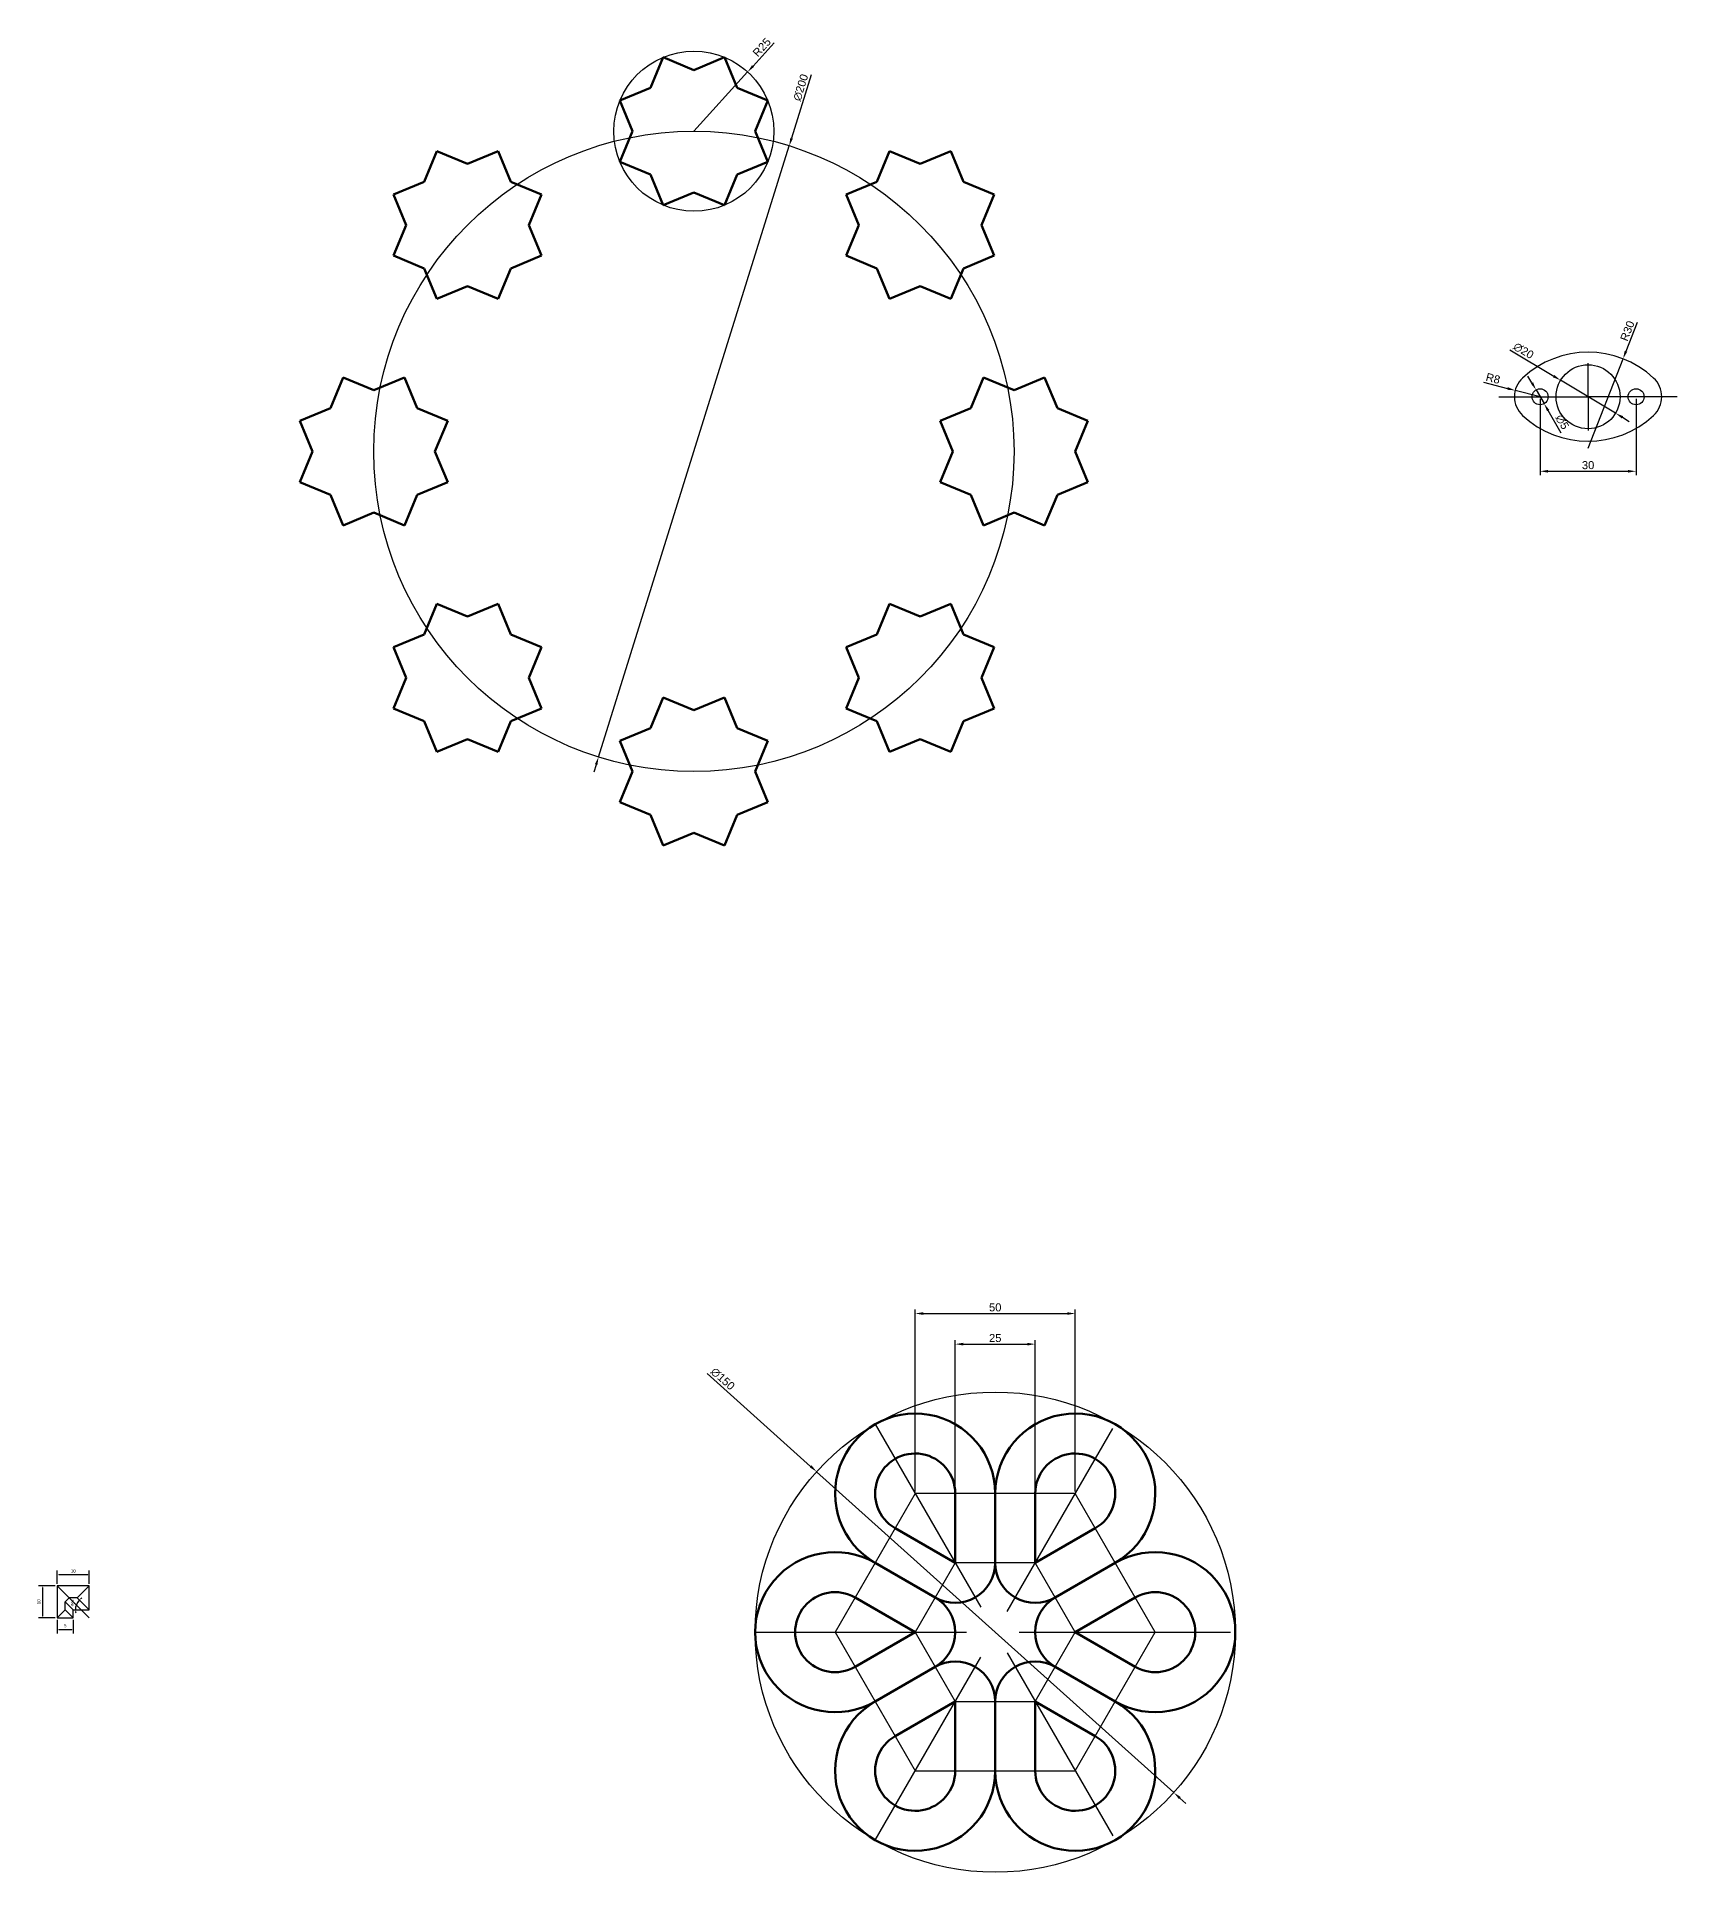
# Model space of a CAD drawing. Header units: millimetres. Extents: x 2193 to 3377, y 1438 to 2030.
# Drawn here: x 2864 to 3377, y 1457 to 2030 of the extents above; entities that cross this region are included whole.
import ezdxf

# ---------------------------------------------------------------- set-up
doc = ezdxf.new("R2010")
doc.units = ezdxf.units.MM
doc.linetypes.add('ACAD_ISO02W100', pattern=[15, 12, -3])
doc.layers.add('Cotas', color=253, linetype='Continuous')
doc.layers.add('Ejes', color=9, linetype='Continuous')
doc.styles.get("Standard").update_dxf_attribs({"font": 'arial.ttf'})
doc.dimstyles.new('ISO-25', dxfattribs={"dimtxt": 2.5, "dimasz": 2.5, "dimexe": 1.25, "dimexo": 0.625, "dimtad": 1, "dimtxsty": 'Standard', "dimcen": 2.5, "dimadec": 0, "dimazin": 0, "dimtfac": 1, "dimtmove": 0, "dimatfit": 3, "dimfxl": 1, "dimarcsym": 0})

# ---------------------------------------------------------------- blocks, each defined once
blk = doc.blocks.new('*D4')
at = {"layer": 'Cotas', "color": 0, "lineweight": -2, "transparency": 16777216}
for p, q in [((3138.55, 1575.54), (3138.55, 1632.4)), ((3141.05, 1631.15), (3186.05, 1631.15)), ((3188.55, 1575.54), (3188.55, 1632.4))]:
    blk.add_line(p, q, dxfattribs=at)
at = {"layer": 'Cotas', "color": 0, "transparency": 16777216}
for points in [[(3141.05, 1631.56), (3141.05, 1630.73), (3138.55, 1631.15)], [(3186.05, 1631.56), (3186.05, 1630.73), (3188.55, 1631.15)]]:
    blk.add_solid(points, dxfattribs=at)
at = {"layer": 'Defpoints', "color": 0, "transparency": 16777216}
for p in [(3188.55, 1631.15), (3138.55, 1574.92), (3188.55, 1574.92)]:
    blk.add_point(p, dxfattribs=at)
at = {"layer": 'Cotas', "color": 0, "transparency": 16777216, "insert": (3163.55, 1633.05), "char_height": 2.5, "attachment_point": 5}
blk.add_mtext('50', dxfattribs=at)
blk = doc.blocks.new('*D5')
at = {"layer": 'Cotas', "color": 0, "lineweight": -2, "transparency": 16777216}
for p, q in [((3151.05, 1553.89), (3151.05, 1622.83)), ((3176.05, 1553.89), (3176.05, 1622.83)), ((3153.55, 1621.58), (3173.55, 1621.58))]:
    blk.add_line(p, q, dxfattribs=at)
at = {"layer": 'Cotas', "color": 0, "transparency": 16777216}
for points in [[(3153.55, 1622), (3153.55, 1621.16), (3151.05, 1621.58)], [(3173.55, 1622), (3173.55, 1621.16), (3176.05, 1621.58)]]:
    blk.add_solid(points, dxfattribs=at)
at = {"layer": 'Defpoints', "color": 0, "transparency": 16777216}
for p in [(3176.05, 1621.58), (3151.05, 1553.27), (3176.05, 1553.27)]:
    blk.add_point(p, dxfattribs=at)
at = {"layer": 'Cotas', "color": 0, "transparency": 16777216, "insert": (3163.55, 1623.48), "char_height": 2.5, "attachment_point": 5}
blk.add_mtext('25', dxfattribs=at)
blk = doc.blocks.new('*D6')
at = {"layer": 'Cotas', "color": 0, "lineweight": -2, "transparency": 16777216}
for p, q in [((3073.59, 1612.44), (3105.9, 1583.41)), ((3219.34, 1481.49), (3107.76, 1581.74)), ((3221.2, 1479.82), (3223.06, 1478.15))]:
    blk.add_line(p, q, dxfattribs=at)
at = {"layer": 'Cotas', "color": 0, "transparency": 16777216}
for points in [[(3106.18, 1583.72), (3105.62, 1583.1), (3107.76, 1581.74)], [(3221.48, 1480.13), (3220.92, 1479.51), (3219.34, 1481.49)]]:
    blk.add_solid(points, dxfattribs=at)
at = {"layer": 'Defpoints', "color": 0, "transparency": 16777216}
for p in [(3107.76, 1581.74), (3219.34, 1481.49)]:
    blk.add_point(p, dxfattribs=at)
at = {"layer": 'Cotas', "color": 0, "transparency": 16777216, "insert": (3078.44, 1610.73), "char_height": 2.5, "attachment_point": 5, "rotation": 318.06184}
blk.add_mtext('∅150', dxfattribs=at)
blk = doc.blocks.new('*D7')
at = {"layer": 'Cotas', "color": 0, "lineweight": -2, "transparency": 16777216}
for p, q in [((2869.95, 1546.1), (2864.69, 1546.1)), ((2865.94, 1545.6), (2865.94, 1536.6)), ((2869.95, 1536.1), (2864.69, 1536.1))]:
    blk.add_line(p, q, dxfattribs=at)
at = {"layer": 'Cotas', "color": 0, "transparency": 16777216}
for points in [[(2865.86, 1545.6), (2866.03, 1545.6), (2865.94, 1546.1)], [(2865.86, 1536.6), (2866.03, 1536.6), (2865.94, 1536.1)]]:
    blk.add_solid(points, dxfattribs=at)
at = {"layer": 'Defpoints', "color": 0, "transparency": 16777216}
for p in [(2870.57, 1546.1), (2865.94, 1536.1), (2870.57, 1536.1)]:
    blk.add_point(p, dxfattribs=at)
at = {"layer": 'Cotas', "color": 0, "transparency": 16777216, "insert": (2864.81, 1541.1), "char_height": 1, "attachment_point": 5, "rotation": 90}
blk.add_mtext('10', dxfattribs=at)
blk = doc.blocks.new('*D8')
at = {"layer": 'Cotas', "color": 0, "lineweight": -2, "transparency": 16777216}
for p, q in [((2870.57, 1535.47), (2870.57, 1531.25)), ((2871.07, 1532.5), (2875.07, 1532.5)), ((2875.57, 1535.47), (2875.57, 1531.25))]:
    blk.add_line(p, q, dxfattribs=at)
at = {"layer": 'Cotas', "color": 0, "transparency": 16777216}
for points in [[(2871.07, 1532.59), (2871.07, 1532.42), (2870.57, 1532.5)], [(2875.07, 1532.59), (2875.07, 1532.42), (2875.57, 1532.5)]]:
    blk.add_solid(points, dxfattribs=at)
at = {"layer": 'Defpoints', "color": 0, "transparency": 16777216}
for p in [(2870.57, 1536.1), (2875.57, 1536.1), (2875.57, 1532.5)]:
    blk.add_point(p, dxfattribs=at)
at = {"layer": 'Cotas', "color": 0, "transparency": 16777216, "insert": (2873.07, 1533.64), "char_height": 1, "attachment_point": 5}
blk.add_mtext('5', dxfattribs=at)
blk = doc.blocks.new('*D14')
at = {"layer": 'Cotas', "color": 0, "lineweight": -2, "transparency": 16777216}
for p, q in [((3106.1, 2018.02), (3099.94, 1998.27)), ((3039.64, 1804.96), (3099.2, 1995.89)), ((3038.9, 1802.57), (3038.15, 1800.19))]:
    blk.add_line(p, q, dxfattribs=at)
at = {"layer": 'Cotas', "color": 0, "transparency": 16777216}
for points in [[(3099.55, 1998.4), (3100.34, 1998.15), (3099.2, 1995.89)], [(3038.5, 1802.7), (3039.29, 1802.45), (3039.64, 1804.96)]]:
    blk.add_solid(points, dxfattribs=at)
at = {"layer": 'Defpoints', "color": 0, "transparency": 16777216}
for p in [(3099.2, 1995.89), (3039.64, 1804.96)]:
    blk.add_point(p, dxfattribs=at)
at = {"layer": 'Cotas', "color": 0, "lineweight": 9, "transparency": 16777216, "insert": (3102.81, 2014.08), "char_height": 2.5, "attachment_point": 5, "rotation": 72.67485}
blk.add_mtext('∅200', dxfattribs=at)
blk = doc.blocks.new('*D19')
at = {"layer": 'Cotas', "color": 0, "lineweight": -2, "transparency": 16777216}
for start, end in [(121.8349, 128.41745), (135, 180), (186.58255, 193.1651)]:
    blk.add_arc((2880.57, 1538.6), 4.35, start, end, dxfattribs=at)
at = {"layer": 'Cotas', "color": 0, "transparency": 16777216}
for points in [[(2876.16, 1538.1), (2876.33, 1538.1), (2876.22, 1538.6)], [(2877.92, 1541.95), (2877.81, 1542.07), (2877.49, 1541.68)]]:
    blk.add_solid(points, dxfattribs=at)
at = {"layer": 'Defpoints', "color": 0, "transparency": 16777216}
for p in [(2876.82, 1542.35), (2875.57, 1538.6), (2876.8, 1540.78), (2880.57, 1538.6), (2880.57, 1538.6)]:
    blk.add_point(p, dxfattribs=at)
at = {"layer": 'Cotas', "color": 0, "transparency": 16777216, "insert": (2875.5, 1540.7), "char_height": 1, "attachment_point": 5, "rotation": 67.5}
blk.add_mtext('45°', dxfattribs=at)
blk = doc.blocks.new('*D20')
at = {"layer": 'Cotas', "color": 0, "lineweight": -2, "transparency": 16777216}
for p, q in [((3333.73, 1916.87), (3333.73, 1892.97)), ((3363.73, 1916.87), (3363.73, 1892.97)), ((3336.23, 1894.22), (3361.23, 1894.22))]:
    blk.add_line(p, q, dxfattribs=at)
at = {"layer": 'Cotas', "color": 0, "transparency": 16777216}
for points in [[(3336.23, 1894.63), (3336.23, 1893.8), (3333.73, 1894.22)], [(3361.23, 1894.63), (3361.23, 1893.8), (3363.73, 1894.22)]]:
    blk.add_solid(points, dxfattribs=at)
at = {"layer": 'Defpoints', "color": 0, "transparency": 16777216}
for p in [(3333.73, 1917.49), (3363.73, 1917.49), (3363.73, 1894.22)]:
    blk.add_point(p, dxfattribs=at)
at = {"layer": 'Cotas', "color": 0, "transparency": 16777216, "insert": (3348.73, 1896.12), "char_height": 2.5, "attachment_point": 5}
blk.add_mtext('30', dxfattribs=at)
blk = doc.blocks.new('*D21')
at = {"layer": 'Cotas', "color": 0, "lineweight": -2, "transparency": 16777216}
for p, q in [((3324.32, 1932.11), (3338.01, 1923.91)), ((3357.32, 1912.36), (3340.15, 1922.63)), ((3359.46, 1911.08), (3361.61, 1909.79))]:
    blk.add_line(p, q, dxfattribs=at)
at = {"layer": 'Cotas', "color": 0, "transparency": 16777216}
for points in [[(3338.22, 1924.27), (3337.79, 1923.56), (3340.15, 1922.63)], [(3359.67, 1911.43), (3359.25, 1910.72), (3357.32, 1912.36)]]:
    blk.add_solid(points, dxfattribs=at)
at = {"layer": 'Defpoints', "color": 0, "transparency": 16777216}
for p in [(3340.15, 1922.63), (3357.32, 1912.36)]:
    blk.add_point(p, dxfattribs=at)
at = {"layer": 'Cotas', "color": 0, "transparency": 16777216, "insert": (3328.57, 1931.86), "char_height": 2.5, "attachment_point": 5, "rotation": 329.10373}
blk.add_mtext('∅20', dxfattribs=at)
blk = doc.blocks.new('*D22')
at = {"layer": 'Cotas', "color": 0, "lineweight": -2, "transparency": 16777216}
for p, q in [((3364.09, 1940.72), (3360.56, 1931.67)), ((3348.73, 1901.4), (3359.65, 1929.35))]:
    blk.add_line(p, q, dxfattribs=at)
at = {"layer": 'Cotas', "color": 0, "transparency": 16777216}
blk.add_solid([(3360.17, 1931.83), (3360.95, 1931.52), (3359.65, 1929.35)], dxfattribs=at)
at = {"layer": 'Defpoints', "color": 0, "transparency": 16777216}
for p in [(3359.65, 1929.35), (3348.73, 1901.4)]:
    blk.add_point(p, dxfattribs=at)
at = {"layer": 'Cotas', "color": 0, "transparency": 16777216, "insert": (3361.01, 1938.06), "char_height": 2.5, "attachment_point": 5, "rotation": 68.66628}
blk.add_mtext('R30', dxfattribs=at)
blk = doc.blocks.new('*D23')
at = {"layer": 'Cotas', "color": 0, "lineweight": -2, "transparency": 16777216}
for p, q in [((3316.02, 1922.02), (3323.56, 1920.09)), ((3333.73, 1917.49), (3325.98, 1919.47))]:
    blk.add_line(p, q, dxfattribs=at)
at = {"layer": 'Cotas', "color": 0, "transparency": 16777216}
blk.add_solid([(3323.66, 1920.5), (3323.46, 1919.69), (3325.98, 1919.47)], dxfattribs=at)
at = {"layer": 'Defpoints', "color": 0, "transparency": 16777216}
for p in [(3325.98, 1919.47), (3333.73, 1917.49)]:
    blk.add_point(p, dxfattribs=at)
at = {"layer": 'Cotas', "color": 0, "transparency": 16777216, "insert": (3319.05, 1923.21), "char_height": 2.5, "attachment_point": 5, "rotation": 345.67939}
blk.add_mtext('R8', dxfattribs=at)
blk = doc.blocks.new('*D24')
at = {"layer": 'Cotas', "color": 0, "lineweight": -2, "transparency": 16777216}
for p, q in [((3331.21, 1921.81), (3329.95, 1923.97)), ((3332.47, 1919.65), (3335, 1915.34)), ((3340.36, 1906.16), (3336.26, 1913.18))]:
    blk.add_line(p, q, dxfattribs=at)
at = {"layer": 'Cotas', "color": 0, "transparency": 16777216}
for points in [[(3331.57, 1922.02), (3330.85, 1921.6), (3332.47, 1919.65)], [(3336.62, 1913.39), (3335.9, 1912.97), (3335, 1915.34)]]:
    blk.add_solid(points, dxfattribs=at)
at = {"layer": 'Defpoints', "color": 0, "transparency": 16777216}
for p in [(3332.47, 1919.65), (3335, 1915.34)]:
    blk.add_point(p, dxfattribs=at)
at = {"layer": 'Cotas', "color": 0, "transparency": 16777216, "insert": (3340.64, 1909.58), "char_height": 2.5, "attachment_point": 5, "rotation": 300.3063}
blk.add_mtext('∅5', dxfattribs=at)
blk = doc.blocks.new('*U63')
at = {"lineweight": 211}
for p, q in [((-9.57, 23.1), (-13.53, 13.53)), ((0, 19.13), (-9.57, 23.1)), ((9.57, 23.1), (0, 19.13)), ((13.53, 13.53), (9.57, 23.1)), ((-13.53, 13.53), (-23.1, 9.57)), ((23.1, 9.57), (13.53, 13.53)), ((-23.1, 9.57), (-19.13, 0)), ((19.13, 0), (23.1, 9.57)), ((-19.13, 0), (-23.1, -9.57)), ((23.1, -9.57), (19.13, 0)), ((-23.1, -9.57), (-13.53, -13.53)), ((13.53, -13.53), (23.1, -9.57)), ((-13.53, -13.53), (-9.57, -23.1)), ((9.57, -23.1), (13.53, -13.53)), ((-9.57, -23.1), (0, -19.13)), ((0, -19.13), (9.57, -23.1))]:
    blk.add_line(p, q, dxfattribs=at)
blk = doc.blocks.new('*U64')
at = {"color": 0, "linetype": 'ByBlock', "lineweight": -2, "transparency": 16777216}
blk.add_blockref('*U63', (3069.42, 2000.42), dxfattribs=at)
for p, rotation in [((2998.71, 1971.13), 45.00000000000001), ((3140.13, 1971.13), 315.0000000000001), ((2969.42, 1900.42), 90), ((3169.42, 1900.42), 270), ((2998.71, 1829.71), 135), ((3140.13, 1829.71), 225.0000000000001), ((3069.42, 1800.42), 180)]:
    blk.add_blockref('*U63', p, dxfattribs=dict(at, rotation=rotation))
blk = doc.blocks.new('*D65')
at = {"layer": 'Cotas', "color": 0, "lineweight": -2, "transparency": 16777216}
for p, q in [((3094.48, 2028.05), (3087.9, 2020.79)), ((3069.42, 2000.42), (3086.22, 2018.94))]:
    blk.add_line(p, q, dxfattribs=at)
at = {"layer": 'Cotas', "color": 0, "transparency": 16777216}
blk.add_solid([(3087.59, 2021.07), (3088.21, 2020.51), (3086.22, 2018.94)], dxfattribs=at)
at = {"layer": 'Defpoints', "color": 0, "transparency": 16777216}
for p in [(3086.22, 2018.94), (3069.42, 2000.42)]:
    blk.add_point(p, dxfattribs=at)
at = {"layer": 'Cotas', "color": 0, "lineweight": 9, "transparency": 16777216, "insert": (3090.64, 2026.64), "char_height": 2.5, "attachment_point": 5, "rotation": 47.7833}
blk.add_mtext('R25', dxfattribs=at)
blk = doc.blocks.new('*D241')
at = {"layer": 'Cotas', "color": 0, "lineweight": -2, "transparency": 16777216}
for p, q in [((2870.57, 1546.72), (2870.57, 1550.84)), ((2871.07, 1549.59), (2880.07, 1549.59)), ((2880.57, 1546.72), (2880.57, 1550.84))]:
    blk.add_line(p, q, dxfattribs=at)
at = {"layer": 'Cotas', "color": 0, "transparency": 16777216}
for points in [[(2871.07, 1549.68), (2871.07, 1549.51), (2870.57, 1549.59)], [(2880.07, 1549.68), (2880.07, 1549.51), (2880.57, 1549.59)]]:
    blk.add_solid(points, dxfattribs=at)
at = {"layer": 'Defpoints', "color": 0, "transparency": 16777216}
for p in [(2880.57, 1549.59), (2870.57, 1546.1), (2880.57, 1546.1)]:
    blk.add_point(p, dxfattribs=at)
at = {"layer": 'Cotas', "color": 0, "transparency": 16777216, "insert": (2875.57, 1550.73), "char_height": 1, "attachment_point": 5}
blk.add_mtext('10', dxfattribs=at)

msp = doc.modelspace()

# ---------------------------------------------------------------- linework, layer by layer
at = {"lineweight": 211}
for p, q in [((3151.047, 1574.919), (3151.047, 1553.268)), ((3163.547, 1574.919), (3163.547, 1553.268)), ((3163.547, 1574.919), (3163.547, 1553.268)), ((3176.047, 1574.919), (3176.047, 1553.268)), ((3132.297, 1564.093), (3151.047, 1553.268)), ((3194.797, 1564.093), (3176.047, 1553.268)), ((3126.047, 1553.268), (3144.797, 1542.443)), ((3126.047, 1553.268), (3144.797, 1542.443)), ((3201.047, 1553.268), (3182.297, 1542.443)), ((3201.047, 1553.268), (3182.297, 1542.443)), ((3119.797, 1542.443), (3138.547, 1531.617)), ((3207.297, 1542.443), (3188.547, 1531.617)), ((3119.797, 1520.792), (3138.547, 1531.617)), ((3207.297, 1520.792), (3188.547, 1531.617)), ((3126.047, 1509.967), (3144.797, 1520.792)), ((3126.047, 1509.967), (3144.797, 1520.792)), ((3201.047, 1509.967), (3182.297, 1520.792)), ((3201.047, 1509.967), (3182.297, 1520.792)), ((3132.297, 1499.141), (3151.047, 1509.967)), ((3151.047, 1488.316), (3151.047, 1509.967)), ((3163.547, 1488.316), (3163.547, 1509.967)), ((3163.547, 1488.316), (3163.547, 1509.967)), ((3194.797, 1499.141), (3176.047, 1509.967)), ((3176.047, 1488.316), (3176.047, 1509.967))]:
    msp.add_line(p, q, dxfattribs=at)
for p, q in [((2870.57, 1546.099), (2874.32, 1542.349)), ((2873.07, 1541.099), (2874.32, 1542.349)), ((2876.82, 1542.349), (2874.32, 1542.349)), ((2880.57, 1546.099), (2876.82, 1542.349)), ((2880.57, 1538.599), (2876.82, 1542.349)), ((2870.57, 1536.099), (2873.07, 1538.599)), ((2873.07, 1538.599), (2873.07, 1541.099)), ((2873.07, 1541.099), (2875.57, 1538.599)), ((2875.57, 1536.099), (2873.07, 1538.599)), ((2875.57, 1538.599), (2880.57, 1538.599))]:
    msp.add_line(p, q)
for points in [[(2880.57, 1538.599), (2880.57, 1546.099), (2870.57, 1546.099), (2870.57, 1536.099), (2875.57, 1536.099)], [(2870.57, 1541.099), (2870.57, 1536.099), (2875.57, 1536.099), (2875.57, 1538.599)]]:
    msp.add_lwpolyline(points)
for centre, radius in [((3348.734, 1917.494), 10), ((3333.734, 1917.494), 2.5), ((3363.734, 1917.494), 2.5)]:
    msp.add_circle(centre, radius)
for centre, radius, start, end in [((3348.734, 1901.401), 30, 47.014114, 132.985886), ((3333.734, 1917.494), 8, 132.985886, 227.014114), ((3363.734, 1917.494), 8, 312.985886, 47.014114), ((3348.734, 1933.588), 30, 227.014114, 312.985886)]:
    msp.add_arc(centre, radius, start, end)
for centre, radius, start, end in [((3138.547, 1574.919), 25, 0, 240), ((3188.547, 1574.919), 25, 300, 180), ((3138.547, 1574.919), 12.5, 0, 240), ((3188.547, 1574.919), 12.5, 300, 180), ((3113.547, 1531.617), 25, 60, 300), ((3213.547, 1531.617), 25, 240, 120), ((3151.047, 1553.268), 12.5, 240, 0), ((3176.047, 1553.268), 12.5, 180, 300), ((3113.547, 1531.617), 12.5, 60, 300), ((3138.547, 1531.617), 12.5, 300, 60), ((3188.547, 1531.617), 12.5, 120, 240), ((3213.547, 1531.617), 12.5, 240, 120), ((3151.047, 1509.967), 12.5, 0, 120), ((3176.047, 1509.967), 12.5, 60, 180), ((3138.547, 1488.316), 25, 120, 0), ((3188.547, 1488.316), 25, 180, 60), ((3138.547, 1488.316), 12.5, 120, 0), ((3188.547, 1488.316), 12.5, 180, 60)]:
    msp.add_arc(centre, radius, start, end, dxfattribs=at)
at = {"layer": 'Ejes'}
for p, q in [((3348.734, 1917.494), (3348.734, 1928.02)), ((3320.871, 1917.494), (3348.734, 1917.494)), ((3348.734, 1917.494), (3348.734, 1906.969)), ((3376.597, 1917.494), (3348.734, 1917.494)), ((2870.57, 1546.099), (2880.57, 1536.099))]:
    msp.add_line(p, q, dxfattribs=at)
at = {"layer": 'Ejes', "color": 8, "linetype": 'ACAD_ISO02W100', "ltscale": 5.5}
for p, q in [((3126.047, 1596.569), (3201.047, 1466.665)), ((3126.047, 1466.665), (3201.047, 1596.569)), ((3088.547, 1531.617), (3238.547, 1531.617))]:
    msp.add_line(p, q, dxfattribs=at)
at = {"layer": 'Ejes', "color": 8}
for points in [[(3138.547, 1488.316), (3188.547, 1488.316), (3213.547, 1531.617), (3188.547, 1574.919), (3138.547, 1574.919), (3113.547, 1531.617)], [(3151.047, 1509.967), (3176.047, 1509.967), (3188.547, 1531.617), (3176.047, 1553.268), (3151.047, 1553.268), (3138.547, 1531.617)]]:
    msp.add_lwpolyline(points, close=True, dxfattribs=at)
at = {"layer": 'Ejes'}
for centre, radius in [((3069.42, 2000.423), 25), ((3069.42, 1900.423), 100)]:
    msp.add_circle(centre, radius, dxfattribs=at)
at = {"layer": 'Ejes', "color": 8}
msp.add_circle((3163.547, 1531.617), 75, dxfattribs=at)

# ---------------------------------------------------------------- block references
at = {"lineweight": 9}
msp.add_blockref('*U64', (0, 0), dxfattribs=at)

# ---------------------------------------------------------------- dimensions: what is measured, and where the dimension line sits
at = {"layer": 'Cotas', "lineweight": 9}
dim = msp.add_radius_dim(center=(3069.42, 2000.423), mpoint=(3086.219, 2018.938), dimstyle='ISO-25', dxfattribs=at)
dim.commit()
dim.dimension.update_dxf_attribs({"geometry": '*D65', "text_midpoint": (3092.05, 2025.366), "dimtype": 164})
dim = msp.add_diameter_dim_2p(p1=(3039.641, 1804.96), p2=(3099.2, 1995.886), dimstyle='ISO-25', dxfattribs=at)
dim.commit()
dim.dimension.update_dxf_attribs({"geometry": '*D14', "text_midpoint": (3104.692, 2013.494), "dimtype": 163})
at = {"layer": 'Cotas'}
for center, mpoint, picture, middle in [((3348.734, 1901.401), (3359.648, 1929.345), '*D22', (3361.008, 1938.055)), ((3333.734, 1917.494), (3325.983, 1919.473), '*D23', (3319.047, 1923.206))]:
    dim = msp.add_radius_dim(center=center, mpoint=mpoint, dimstyle='ISO-25', dxfattribs=at)
    dim.commit()
    dim.dimension.update_dxf_attribs({"geometry": picture, "text_midpoint": middle})
for p1, p2, picture, middle in [((3357.315, 1912.36), (3340.153, 1922.629), '*D21', (3327.553, 1930.169)), ((3219.337, 1481.493), (3107.757, 1581.742), '*D6', (3077.12, 1609.268))]:
    dim = msp.add_diameter_dim_2p(p1=p1, p2=p2, dimstyle='ISO-25', dxfattribs=at)
    dim.commit()
    dim.dimension.update_dxf_attribs({"geometry": picture, "text_midpoint": middle, "dimtype": 163})
dim = msp.add_diameter_dim_2p(p1=(3332.473, 1919.653), p2=(3334.996, 1915.336), dimstyle='ISO-25', dxfattribs=at)
dim.commit()
dim.dimension.update_dxf_attribs({"geometry": '*D24', "text_midpoint": (3340.641, 1909.585)})
for base, p1, p2, picture, middle in [((3363.734, 1894.216), (3333.734, 1917.494), (3363.734, 1917.494), '*D20', (3348.734, 1896.118)), ((3188.547, 1631.148), (3138.547, 1574.919), (3188.547, 1574.919), '*D4', (3163.547, 1633.049)), ((3176.047, 1621.581), (3151.047, 1553.268), (3176.047, 1553.268), '*D5', (3163.547, 1623.483))]:
    dim = msp.add_linear_dim(base=base, p1=p1, p2=p2, dimstyle='ISO-25', dxfattribs=at)
    dim.commit()
    dim.dimension.update_dxf_attribs({"geometry": picture, "text_midpoint": middle})
for base, p1, p2, picture, middle in [((2880.57, 1549.593), (2870.57, 1546.099), (2880.57, 1546.099), '*D241', (2875.57, 1550.729)), ((2875.57, 1532.504), (2870.57, 1536.099), (2875.57, 1536.099), '*D8', (2873.07, 1533.637))]:
    dim = msp.add_linear_dim(base=base, p1=p1, p2=p2, dimstyle='ISO-25', override={"dimtxt": 1, "dimasz": 0.5}, dxfattribs=at)
    dim.commit()
    dim.dimension.update_dxf_attribs({"geometry": picture, "text_midpoint": middle})
dim = msp.add_linear_dim(base=(2865.942, 1536.099), p1=(2870.57, 1546.099), p2=(2870.57, 1536.099), angle=90, dimstyle='ISO-25', override={"dimtxt": 1, "dimasz": 0.5}, dxfattribs=at)
dim.commit()
dim.dimension.update_dxf_attribs({"geometry": '*D7', "text_midpoint": (2864.807, 1541.099)})
dim = msp.add_angular_dim_2l(base=(2876.799, 1540.776), line1=((2875.57, 1538.599), (2880.57, 1538.599)), line2=((2880.57, 1538.599), (2876.82, 1542.349)), dimstyle='ISO-25', override={"dimtxt": 1, "dimasz": 0.5}, dxfattribs=at)
dim.commit()
dim.dimension.update_dxf_attribs({"geometry": '*D19', "text_midpoint": (2875.5, 1540.699)})

doc.saveas('drawing.dxf')
